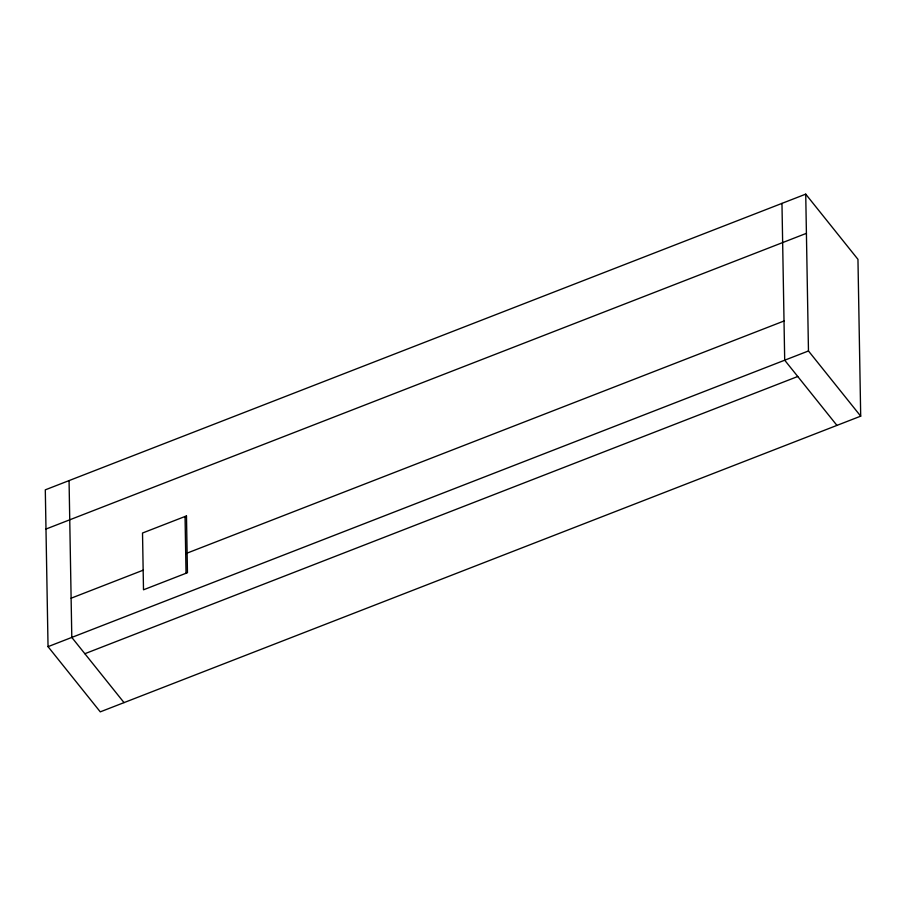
<?xml version="1.0" encoding="UTF-8"?>
<svg xmlns="http://www.w3.org/2000/svg" width="906" height="906" viewBox="0 0 906 906"><rect width="100%" height="100%" fill="white"/><g stroke="black" fill="none" stroke-linecap="round" stroke-linejoin="round"><path stroke-width="1.36" d="M805.728 194.144L45.3 489.84L48.041 646.658L100.272 711.856L860.7 416.16L857.959 259.343L805.728 194.144L808.469 350.962L860.7 416.16M45.98 529.047L806.408 233.34M71.121 598.209L143.159 570.191M185.696 553.657L784.018 320.996M48.041 646.658L808.469 350.962M84.858 653.713L797.756 376.5M836.94 425.401L784.698 360.203L781.969 203.386M124.031 702.614L71.8 637.416L69.06 480.599M185.051 516.488L186.036 573.26M186.477 515.933L142.514 533.022L143.499 589.795L187.463 572.705L186.477 515.933"/></g></svg>
